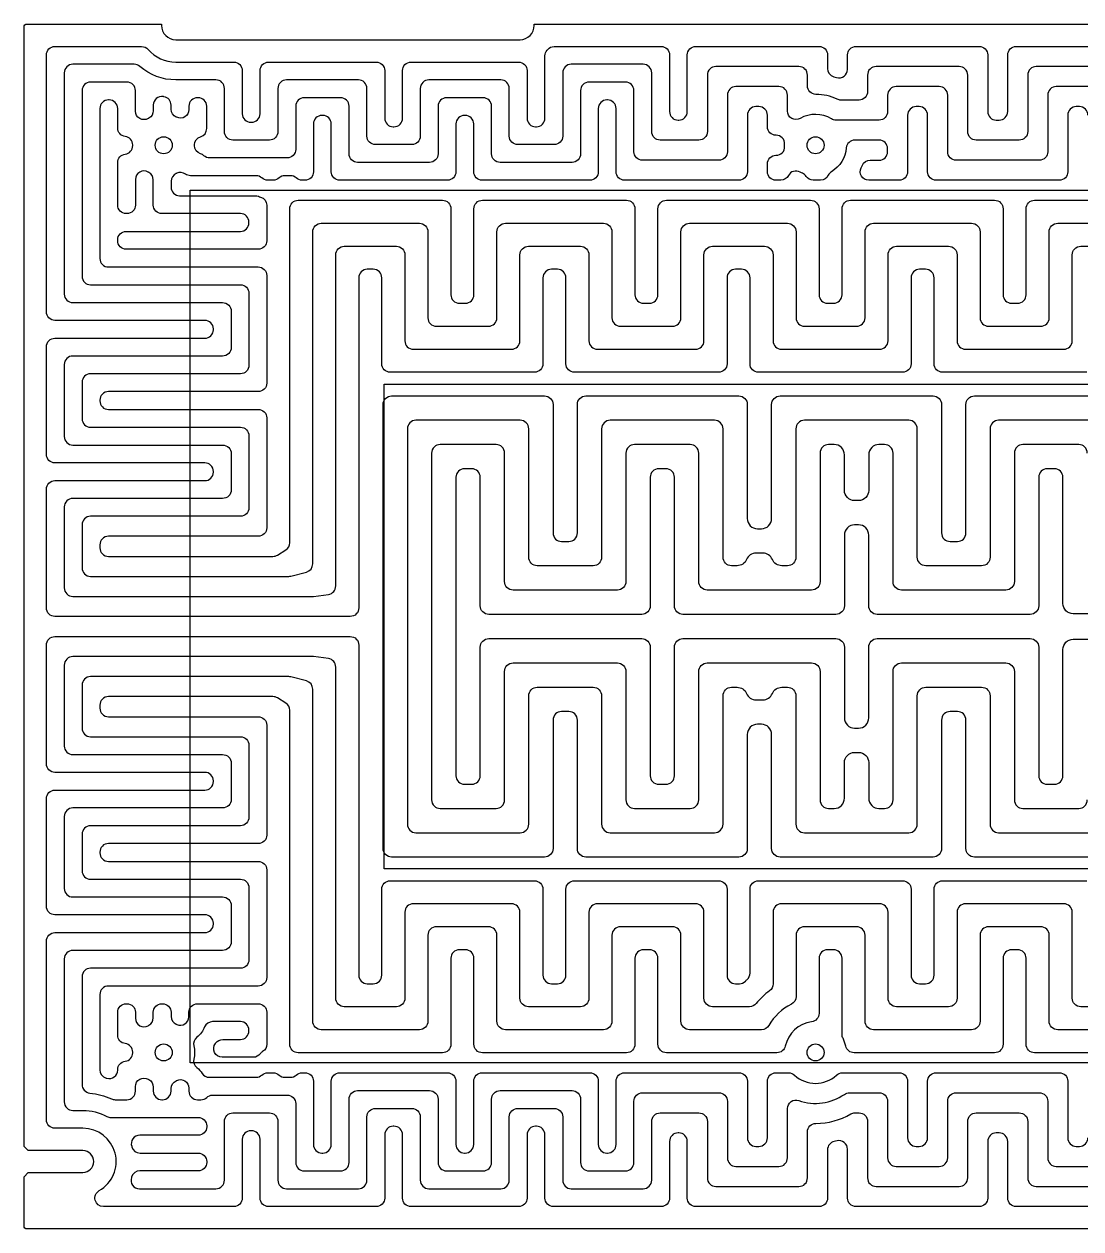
# Model space of a CAD drawing. Header units: millimetres. Extents: x -2003 to 8583, y -2734 to 1824.
# Drawn here: x 2246.5 to 2619.4, y 651 to 1076 of the extents above; entities that cross this region are included whole.
import ezdxf

# ---------------------------------------------------------------- set-up
doc = ezdxf.new("R2010")
doc.units = ezdxf.units.MM
doc.layers.add('参照', color=6, linetype='Continuous', lineweight=9)
doc.layers.add('发热区', color=2, linetype='Continuous')

msp = doc.modelspace()

# ---------------------------------------------------------------- linework, layer by layer
at = {"color": 7, "linetype": 'Continuous', "lineweight": 25}
msp.add_lwpolyline([(3724.044, 650.961), (2247.544, 650.961, -0.4142136), (2246.544, 651.961), (2246.544, 669.383), (2248.022, 670.861), (2267.294, 670.861, 1), (2267.294, 678.561), (2248.022, 678.561), (2246.544, 680.039), (2246.544, 1074.961, -0.4142136), (2247.544, 1075.961), (2295.044, 1075.961), (2295.044, 1075.461, 0.4142136), (2300.044, 1070.461), (2421.544, 1070.461, 0.4142136), (2426.544, 1075.461), (2426.544, 1075.961), (3545.044, 1075.961)], format="xyb", dxfattribs=at)
for centre in [(2295.794, 1033.211), (2525.794, 1033.211), (2295.794, 713.211), (2525.794, 713.211)]:
    msp.add_circle(centre, 3, dxfattribs=at)
at = {"layer": '参照', "color": 6, "linetype": 'Continuous', "lineweight": 25}
for points in [[(2621.474, 953.136), (2570.637, 953.136, -0.4142136), (2567.637, 956.136), (2567.637, 986.469, 0.4142136), (2564.637, 989.469), (2562.518, 989.469, 0.4142136), (2559.518, 986.469), (2559.518, 956.136, -0.4142136), (2556.518, 953.136), (2505.681, 953.136, -0.4142136), (2502.681, 956.136), (2502.681, 986.469, 0.4142136), (2499.681, 989.469), (2497.562, 989.469, 0.4142136), (2494.562, 986.469), (2494.562, 956.136, -0.4142136), (2491.562, 953.136), (2440.725, 953.136, -0.4142136), (2437.725, 956.136), (2437.725, 986.469, 0.4142136), (2434.725, 989.469), (2432.606, 989.469, 0.4142136), (2429.606, 986.469), (2429.606, 956.136, -0.4142136), (2426.606, 953.136), (2375.769, 953.136, -0.4142136), (2372.769, 956.136), (2372.769, 986.469, 0.4142136), (2369.769, 989.469), (2367.65, 989.469, 0.4142136), (2364.65, 986.469), (2364.65, 869.996, -0.4142136), (2361.65, 866.996), (2257.442, 866.996, -0.4142136), (2254.442, 869.996), (2254.442, 911.908, -0.4142136), (2257.442, 914.908), (2310.329, 914.908, 0.4142136), (2313.329, 917.908), (2313.329, 918.189, 0.4142136), (2310.329, 921.189), (2257.442, 921.189, -0.4142136), (2254.442, 924.189), (2254.442, 962.157, -0.4142136), (2257.442, 965.157), (2310.329, 965.157, 0.4142136), (2313.329, 968.157), (2313.329, 968.438, 0.4142136), (2310.329, 971.438), (2257.442, 971.438, -0.4142136), (2254.442, 974.438), (2254.442, 1065.061, -0.4142136), (2257.442, 1068.061), (2288.017, 1068.061, -0.2178043), (2290.286, 1067.023, 0.2178043), (2300.044, 1062.561), (2320.534, 1062.561, -0.4142136), (2323.534, 1059.561), (2323.534, 1044.319, 0.4142136), (2326.534, 1041.319), (2326.815, 1041.319, 0.4142136), (2329.815, 1044.319), (2329.815, 1059.561, -0.4142136), (2332.815, 1062.561), (2370.783, 1062.561, -0.4142136), (2373.783, 1059.561), (2373.783, 1042.738, 0.4142136), (2376.783, 1039.738), (2377.064, 1039.738, 0.4142136), (2380.064, 1042.738), (2380.064, 1059.561, -0.4142136), (2383.064, 1062.561), (2421.032, 1062.561, -0.4142136), (2424.032, 1059.561), (2424.032, 1042.738, 0.4142136), (2427.032, 1039.738), (2427.313, 1039.738, 0.4142136), (2430.313, 1042.738), (2430.313, 1064.77, -0.1864793), (2431.092, 1066.787, 0.0061177), (2431.302, 1067.023, -0.2178043), (2433.571, 1068.061), (2471.281, 1068.061, -0.4142136), (2474.281, 1065.061), (2474.281, 1045.093, 0.4142136), (2477.281, 1042.093), (2477.562, 1042.093, 0.4142136), (2480.562, 1045.093), (2480.562, 1065.061, -0.4142136), (2483.562, 1068.061), (2527.025, 1068.061, -0.4142136), (2530.025, 1065.061), (2530.025, 1060.303, 0.3397232), (2532.251, 1057.404, -0.0098939), (2533.203, 1057.13, 0.505203), (2537.091, 1059.995), (2537.091, 1065.061, -0.4142136), (2540.091, 1068.061), (2583.554, 1068.061, -0.4142136), (2586.554, 1065.061), (2586.554, 1045.093, 0.4142136), (2589.554, 1042.093), (2590.621, 1042.093, 0.4142136), (2593.621, 1045.093), (2593.621, 1065.061, -0.4142136), (2596.621, 1068.061), (2640.084, 1068.061, -0.4142136)], [(2633.018, 1060.995), (2603.687, 1060.995, 0.4142136), (2600.687, 1057.995), (2600.687, 1038.027, -0.4142136), (2597.687, 1035.027), (2582.488, 1035.027, -0.4142136), (2579.488, 1038.027), (2579.488, 1057.995, 0.4142136), (2576.488, 1060.995), (2547.157, 1060.995, 0.4142136), (2544.157, 1057.995), (2544.157, 1052.167, -0.4142136), (2541.157, 1049.167), (2534.762, 1049.167, -0.1109317), (2533.479, 1049.455, 0.1089411), (2525.935, 1051.181, -0.4119112), (2522.959, 1054.18), (2522.959, 1057.995, 0.4142136), (2519.959, 1060.995), (2490.628, 1060.995, 0.4142136), (2487.628, 1057.995), (2487.628, 1038.027, -0.4142136), (2484.628, 1035.027), (2471, 1035.027, -0.4142136), (2468, 1038.027), (2468, 1058.78, 0.4142136), (2465, 1061.78), (2439.594, 1061.78, 0.4142136), (2436.594, 1058.78), (2436.594, 1036.456, -0.4142136), (2433.594, 1033.456), (2420.751, 1033.456, -0.4142136), (2417.751, 1036.456), (2417.751, 1053.281, 0.4142136), (2414.751, 1056.281), (2389.345, 1056.281, 0.4142136), (2386.345, 1053.281), (2386.345, 1036.456, -0.4142136), (2383.345, 1033.456), (2370.502, 1033.456, -0.4142136), (2367.502, 1036.456), (2367.502, 1053.281, 0.4142136), (2364.502, 1056.281), (2339.096, 1056.281, 0.4142136), (2336.096, 1053.281), (2336.096, 1038.038, -0.4142136), (2333.096, 1035.038), (2320.253, 1035.038, -0.4142136), (2317.253, 1038.038), (2317.253, 1053.281, 0.4142136), (2314.253, 1056.281), (2300.044, 1056.281, -0.1818625), (2287.403, 1061.036, 0.1818625), (2285.426, 1061.78), (2263.723, 1061.78, 0.4142136), (2260.723, 1058.78), (2260.723, 980.719, 0.4142136), (2263.723, 977.719), (2316.61, 977.719, -0.4142136), (2319.61, 974.719), (2319.61, 961.876, -0.4142136), (2316.61, 958.876), (2263.723, 958.876, 0.4142136), (2260.723, 955.876), (2260.723, 930.471, 0.4142136), (2263.723, 927.471), (2316.61, 927.471, -0.4142136), (2319.61, 924.471), (2319.61, 911.627, -0.4142136), (2316.61, 908.627), (2263.723, 908.627, 0.4142136), (2260.723, 905.627), (2260.723, 877.066, 0.4142136), (2263.723, 874.066), (2348.218, 874.066, 0.0321622), (2348.602, 874.091), (2353.915, 874.778, 0.3770286), (2356.53, 877.753), (2356.53, 994.589, -0.4142136), (2359.53, 997.589), (2377.889, 997.589, -0.4142136), (2380.889, 994.589), (2380.889, 964.256, 0.4142136), (2383.889, 961.256), (2418.486, 961.256, 0.4142136), (2421.486, 964.256), (2421.486, 994.589, -0.4142136), (2424.486, 997.589), (2442.845, 997.589, -0.4142136), (2445.845, 994.589), (2445.845, 964.256, 0.4142136), (2448.845, 961.256), (2483.442, 961.256, 0.4142136), (2486.442, 964.256), (2486.442, 994.589, -0.4142136), (2489.442, 997.589), (2507.801, 997.589, -0.4142136), (2510.801, 994.589), (2510.801, 964.256, 0.4142136), (2513.801, 961.256), (2548.398, 961.256, 0.4142136), (2551.398, 964.256), (2551.398, 994.589, -0.4142136), (2554.398, 997.589), (2572.757, 997.589, -0.4142136), (2575.757, 994.589), (2575.757, 964.256, 0.4142136), (2578.757, 961.256), (2613.354, 961.256, 0.4142136), (2616.354, 964.256), (2616.354, 994.589, -0.4142136), (2619.354, 997.589), (2637.713, 997.589, -0.4142136)], [(2625.952, 1053.929), (2610.753, 1053.929, 0.4142136), (2607.753, 1050.929), (2607.753, 1030.96, -0.4142136), (2604.753, 1027.96), (2575.422, 1027.96, -0.4142136), (2572.422, 1030.96), (2572.422, 1050.929, 0.4142136), (2569.422, 1053.929), (2554.224, 1053.929, 0.4142136), (2551.224, 1050.929), (2551.224, 1045.097, -0.4142136), (2548.224, 1042.097), (2533.001, 1042.097, -0.1371281), (2531.446, 1042.531, 0.2726345), (2520.382, 1042.673, -0.5760015), (2515.893, 1045.277), (2515.893, 1050.929, 0.4142136), (2512.893, 1053.929), (2497.694, 1053.929, 0.4142136), (2494.694, 1050.929), (2494.694, 1030.96, -0.4142136), (2491.694, 1027.96), (2464.718, 1027.96, -0.4142136), (2461.718, 1030.96), (2461.718, 1052.499, 0.4142136), (2458.718, 1055.499), (2445.875, 1055.499, 0.4142136), (2442.875, 1052.499), (2442.875, 1030.175, -0.4142136), (2439.875, 1027.175), (2414.47, 1027.175, -0.4142136), (2411.47, 1030.175), (2411.47, 1047.001, 0.4142136), (2408.47, 1050.001), (2395.626, 1050.001, 0.4142136), (2392.626, 1047.001), (2392.626, 1030.175, -0.4142136), (2389.626, 1027.175), (2364.221, 1027.175, -0.4142136), (2361.221, 1030.175), (2361.221, 1047.001, 0.4142136), (2358.221, 1050.001), (2345.377, 1050.001, 0.4142136), (2342.377, 1047.001), (2342.377, 1031.757, -0.4142136), (2339.377, 1028.757), (2312.013, 1028.757, -0.1869086), (2309.993, 1029.54, 0.1124996), (2308.832, 1030.197, -0.3341431), (2306.693, 1033.101, 0.0050561), (2306.693, 1033.321, -0.3341431), (2308.832, 1036.226, 0.3313352), (2310.972, 1039.099), (2310.972, 1047.001, 0.4142136), (2307.972, 1050.001), (2307.691, 1050.001, 0.4142136), (2304.691, 1047.001), (2304.691, 1045.798, -0.5491967), (2300.418, 1043.082, 0.0055549), (2300.197, 1043.182, -0.2970266), (2298.41, 1045.926), (2298.41, 1047.381, 0.3670784), (2295.898, 1050.341, -0.0025049), (2295.647, 1050.384, 0.4660192), (2292.128, 1047.429), (2292.128, 1045.409, -0.2742507), (2290.567, 1042.776, 0.0057989), (2290.347, 1042.652, -0.5772553), (2285.847, 1045.251), (2285.847, 1052.499, 0.4142136), (2282.847, 1055.499), (2270.004, 1055.499, 0.4142136), (2267.004, 1052.499), (2267.004, 987.001, 0.4142136), (2270.004, 984.001), (2322.891, 984.001, -0.4142136), (2325.891, 981.001), (2325.891, 955.595, -0.4142136), (2322.891, 952.595), (2270.004, 952.595, 0.4142136), (2267.004, 949.595), (2267.004, 936.752, 0.4142136), (2270.004, 933.752), (2322.891, 933.752, -0.4142136), (2325.891, 930.752), (2325.891, 905.346, -0.4142136), (2322.891, 902.346), (2270.004, 902.346, 0.4142136), (2267.004, 899.346), (2267.004, 884.136, 0.4142136), (2270.004, 881.136), (2339.91, 881.136, 0.0633572), (2340.661, 881.232), (2346.162, 882.654, 0.3418842), (2348.411, 885.559), (2348.411, 1002.709, -0.4142136), (2351.411, 1005.709), (2386.008, 1005.709, -0.4142136), (2389.008, 1002.709), (2389.008, 972.375, 0.4142136), (2392.008, 969.375), (2410.367, 969.375, 0.4142136), (2413.367, 972.375), (2413.367, 1002.709, -0.4142136), (2416.367, 1005.709), (2450.964, 1005.709, -0.4142136), (2453.964, 1002.709), (2453.964, 972.375, 0.4142136), (2456.964, 969.375), (2475.323, 969.375, 0.4142136), (2478.323, 972.375), (2478.323, 1002.709, -0.4142136), (2481.323, 1005.709), (2515.92, 1005.709, -0.4142136), (2518.92, 1002.709), (2518.92, 972.375, 0.4142136), (2521.92, 969.375), (2540.279, 969.375, 0.4142136), (2543.279, 972.375), (2543.279, 1002.709, -0.4142136), (2546.279, 1005.709), (2580.876, 1005.709, -0.4142136), (2583.876, 1002.709), (2583.876, 972.375, 0.4142136), (2586.876, 969.375), (2605.235, 969.375, 0.4142136), (2608.235, 972.375), (2608.235, 1002.709, -0.4142136), (2611.235, 1005.709), (2645.832, 1005.709, -0.4142136)], [(2621.885, 1043.863, 0.4142136), (2618.885, 1046.863), (2617.819, 1046.863, 0.4142136), (2614.819, 1043.863), (2614.819, 1023.894, -0.4142136), (2611.819, 1020.894), (2568.356, 1020.894, -0.4142136), (2565.356, 1023.894), (2565.356, 1043.863, 0.4142136), (2562.356, 1046.863), (2561.29, 1046.863, 0.4142136), (2558.29, 1043.863), (2558.29, 1023.894, -0.4142136), (2555.29, 1020.894), (2544.58, 1020.894, -0.5564693), (2541.893, 1025.227, 0.0140019), (2542.314, 1026.141, -0.3001591), (2545.073, 1027.96), (2548.224, 1027.96, 0.4142136), (2551.224, 1030.96), (2551.224, 1032.027, 0.4142136), (2548.224, 1035.027), (2539.643, 1035.027, 0.3894384), (2536.654, 1032.282, -0.2389894), (2531.464, 1023.902, 0.1470377), (2530.31, 1022.617, -0.2905567), (2527.596, 1020.894), (2524.97, 1020.894, -0.2523139), (2522.465, 1022.245, 0.1397522), (2521.218, 1023.318, -0.0215886), (2520.382, 1023.749, 0.4270541), (2516.226, 1022.52, -0.280769), (2513.559, 1020.894), (2511.826, 1020.894, -0.4142136), (2508.826, 1023.894), (2508.826, 1026.678, -0.4142136), (2511.826, 1029.678), (2511.904, 1029.678, 0.4254945), (2514.902, 1032.793, -0.019183), (2514.902, 1033.629, 0.4254945), (2511.904, 1036.744), (2511.826, 1036.744, -0.4142136), (2508.826, 1039.744), (2508.826, 1043.863, 0.4142136), (2505.826, 1046.863), (2504.76, 1046.863, 0.4142136), (2501.76, 1043.863), (2501.76, 1023.894, -0.4142136), (2498.76, 1020.894), (2458.437, 1020.894, -0.4142136), (2455.437, 1023.894), (2455.437, 1046.218, 0.4142136), (2452.437, 1049.218), (2452.156, 1049.218, 0.4142136), (2449.156, 1046.218), (2449.156, 1023.894, -0.4142136), (2446.156, 1020.894), (2408.188, 1020.894, -0.4142136), (2405.188, 1023.894), (2405.188, 1040.721, 0.4142136), (2402.188, 1043.721), (2401.907, 1043.721, 0.4142136), (2398.907, 1040.721), (2398.907, 1023.894, -0.4142136), (2395.907, 1020.894), (2357.94, 1020.894, -0.4142136), (2354.94, 1023.894), (2354.94, 1040.721, 0.4142136), (2351.94, 1043.721), (2351.658, 1043.721, 0.4142136), (2348.658, 1040.721), (2348.658, 1023.894, -0.4142136), (2345.658, 1020.894), (2344.612, 1020.894, -0.1879521), (2342.582, 1021.685, 0.1879521), (2340.552, 1022.476), (2338.54, 1022.476, 0.1879521), (2336.51, 1021.685, -0.1879521), (2334.48, 1020.894), (2332.475, 1020.894, -0.1879521), (2330.445, 1021.685, 0.1879521), (2328.415, 1022.476), (2305.22, 1022.476, -0.1585209), (2303.455, 1023.05, 0.2732515), (2300.418, 1023.341, -0.0055549), (2300.197, 1023.24, 0.2970266), (2298.41, 1020.496), (2298.41, 1018.406, 0.4142136), (2301.41, 1015.406), (2328.137, 1015.406, -0.0905185), (2329.196, 1015.213, 0.0221925), (2329.979, 1014.956, -0.3365196), (2332.172, 1012.067), (2332.172, 999.563, -0.4142136), (2329.172, 996.563), (2282.566, 996.563, -0.4142136), (2279.566, 999.563), (2279.566, 999.844, -0.4142136), (2282.566, 1002.844), (2322.891, 1002.844, 0.4142136), (2325.891, 1005.844), (2325.891, 1006.125, 0.4142136), (2322.891, 1009.125), (2295.128, 1009.125, -0.4142136), (2292.128, 1012.125), (2292.128, 1021.013, 0.2742507), (2290.567, 1023.646, -0.0057989), (2290.347, 1023.77, 0.5772553), (2285.847, 1021.171), (2285.847, 1012.125, -0.4142136), (2282.847, 1009.125), (2282.566, 1009.125, -0.4142136), (2279.566, 1012.125), (2279.566, 1027.108, -0.3817286), (2282.23, 1030.089, 0.3846278), (2284.894, 1033.101, -0.0050561), (2284.894, 1033.321, 0.3846278), (2282.23, 1036.333, -0.3817286), (2279.566, 1039.314), (2279.566, 1046.218, 0.4142136), (2276.566, 1049.218), (2276.285, 1049.218, 0.4142136), (2273.285, 1046.218), (2273.285, 993.282, 0.4142136), (2276.285, 990.282), (2329.172, 990.282, -0.4142136), (2332.172, 987.282), (2332.172, 949.314, -0.4142136), (2329.172, 946.314), (2276.285, 946.314, 0.4142136), (2273.285, 943.314), (2273.285, 943.033, 0.4142136), (2276.285, 940.033), (2329.172, 940.033, -0.4142136), (2332.172, 937.033), (2332.172, 898.276, -0.4142136), (2329.172, 895.276), (2276.285, 895.276, 0.4142136), (2273.285, 892.276), (2273.285, 891.206, 0.4142136), (2276.285, 888.206), (2334.346, 888.206, 0.1393732), (2335.924, 888.655), (2338.869, 890.477, 0.2598398), (2340.291, 893.028), (2340.291, 1010.828, -0.4142136), (2343.291, 1013.828), (2394.128, 1013.828, -0.4142136), (2397.128, 1010.828), (2397.128, 980.495, 0.4142136), (2400.128, 977.495), (2402.247, 977.495, 0.4142136), (2405.247, 980.495), (2405.247, 1010.828, -0.4142136), (2408.247, 1013.828), (2459.084, 1013.828, -0.4142136), (2462.084, 1010.828), (2462.084, 980.495, 0.4142136), (2465.084, 977.495), (2467.203, 977.495, 0.4142136), (2470.203, 980.495), (2470.203, 1010.828, -0.4142136), (2473.203, 1013.828), (2524.04, 1013.828, -0.4142136), (2527.04, 1010.828), (2527.04, 980.495, 0.4142136), (2530.04, 977.495), (2532.159, 977.495, 0.4142136), (2535.159, 980.495), (2535.159, 1010.828, -0.4142136), (2538.159, 1013.828), (2588.996, 1013.828, -0.4142136), (2591.996, 1010.828), (2591.996, 980.495, 0.4142136), (2594.996, 977.495), (2597.115, 977.495, 0.4142136), (2600.115, 980.495), (2600.115, 1010.828, -0.4142136), (2603.115, 1013.828), (2653.952, 1013.828, -0.4142136)], [(2635.808, 782.136), (2581.836, 782.136, -0.4142136), (2578.836, 785.136), (2578.836, 830.475, 0.4142136), (2575.836, 833.475), (2573.269, 833.475, 0.4142136), (2570.269, 830.475), (2570.269, 785.136, -0.4142136), (2567.269, 782.136), (2513.297, 782.136, -0.4142136), (2510.297, 785.136), (2510.297, 825.369, 0.4142136), (2506.697, 828.969), (2505.329, 828.969, 0.4142136), (2501.729, 825.369), (2501.729, 785.136, -0.4142136), (2498.729, 782.136), (2444.757, 782.136, -0.4142136), (2441.757, 785.136), (2441.757, 830.475, 0.4142136), (2438.757, 833.475), (2436.189, 833.475, 0.4142136), (2433.189, 830.475), (2433.189, 785.136, -0.4142136), (2430.189, 782.136), (2376.217, 782.136, -0.4142136), (2373.217, 785.136), (2373.217, 941.786, -0.4142136), (2376.217, 944.786), (2430.189, 944.786, -0.4142136), (2433.189, 941.786), (2433.189, 896.447, 0.4142136), (2436.189, 893.447), (2438.757, 893.447, 0.4142136), (2441.757, 896.447), (2441.757, 941.786, -0.4142136), (2444.757, 944.786), (2498.729, 944.786, -0.4142136), (2501.729, 941.786), (2501.729, 901.553, 0.4142136), (2505.329, 897.953), (2506.697, 897.953, 0.4142136), (2510.297, 901.553), (2510.297, 941.786, -0.4142136), (2513.297, 944.786), (2567.269, 944.786, -0.4142136), (2570.269, 941.786), (2570.269, 896.447, 0.4142136), (2573.269, 893.447), (2575.836, 893.447, 0.4142136), (2578.836, 896.447), (2578.836, 941.786, -0.4142136), (2581.836, 944.786), (2635.808, 944.786, -0.4142136)], [(2627.241, 936.219), (2590.404, 936.219, 0.4142136), (2587.404, 933.219), (2587.404, 887.88, -0.4142136), (2584.404, 884.88), (2564.701, 884.88, -0.4142136), (2561.701, 887.88), (2561.701, 933.219, 0.4142136), (2558.701, 936.219), (2521.864, 936.219, 0.4142136), (2518.864, 933.219), (2518.864, 887.88, -0.4142136), (2515.864, 884.88), (2513.897, 884.88, -0.3058685), (2510.558, 887.133, 0.3058685), (2507.219, 889.386), (2504.806, 889.386, 0.3058685), (2501.468, 887.133, -0.3058685), (2498.129, 884.88), (2496.162, 884.88, -0.4142136), (2493.162, 887.88), (2493.162, 933.219, 0.4142136), (2490.162, 936.219), (2453.324, 936.219, 0.4142136), (2450.324, 933.219), (2450.324, 887.88, -0.4142136), (2447.324, 884.88), (2427.622, 884.88, -0.4142136), (2424.622, 887.88), (2424.622, 933.219, 0.4142136), (2421.622, 936.219), (2384.785, 936.219, 0.4142136), (2381.785, 933.219), (2381.785, 793.704, 0.4142136), (2384.785, 790.704), (2421.622, 790.704, 0.4142136), (2424.622, 793.704), (2424.622, 839.042, -0.4142136), (2427.622, 842.042), (2447.324, 842.042, -0.4142136), (2450.324, 839.042), (2450.324, 793.704, 0.4142136), (2453.324, 790.704), (2490.162, 790.704, 0.4142136), (2493.162, 793.704), (2493.162, 839.042, -0.4142136), (2496.162, 842.042), (2498.129, 842.042, -0.3058685), (2501.468, 839.789, 0.3058685), (2504.806, 837.536), (2507.219, 837.536, 0.3058685), (2510.558, 839.789, -0.3058685), (2513.897, 842.042), (2515.864, 842.042, -0.4142136), (2518.864, 839.042), (2518.864, 793.704, 0.4142136), (2521.864, 790.704), (2558.701, 790.704, 0.4142136), (2561.701, 793.704), (2561.701, 839.042, -0.4142136), (2564.701, 842.042), (2584.404, 842.042, -0.4142136), (2587.404, 839.042), (2587.404, 793.704, 0.4142136), (2590.404, 790.704), (2627.241, 790.704, 0.4142136)], [(2621.673, 924.651, 0.4142136), (2618.673, 927.651), (2598.971, 927.651, 0.4142136), (2595.971, 924.651), (2595.971, 879.312, -0.4142136), (2592.971, 876.312), (2556.134, 876.312, -0.4142136), (2553.134, 879.312), (2553.134, 924.651, 0.4142136), (2550.134, 927.651), (2548.166, 927.651, 0.4142136), (2544.566, 924.051), (2544.566, 911.493, -0.4142136), (2540.966, 907.893), (2539.599, 907.893, -0.4142136), (2535.999, 911.493), (2535.999, 924.051, 0.4142136), (2532.399, 927.651), (2530.431, 927.651, 0.4142136), (2527.431, 924.651), (2527.431, 879.312, -0.4142136), (2524.431, 876.312), (2487.594, 876.312, -0.4142136), (2484.594, 879.312), (2484.594, 924.651, 0.4142136), (2481.594, 927.651), (2461.892, 927.651, 0.4142136), (2458.892, 924.651), (2458.892, 879.312, -0.4142136), (2455.892, 876.312), (2419.055, 876.312, -0.4142136), (2416.055, 879.312), (2416.055, 924.651, 0.4142136), (2413.055, 927.651), (2393.352, 927.651, 0.4142136), (2390.352, 924.651), (2390.352, 802.271, 0.4142136), (2393.352, 799.271), (2413.055, 799.271, 0.4142136), (2416.055, 802.271), (2416.055, 847.61, -0.4142136), (2419.055, 850.61), (2455.892, 850.61, -0.4142136), (2458.892, 847.61), (2458.892, 802.271, 0.4142136), (2461.892, 799.271), (2481.594, 799.271, 0.4142136), (2484.594, 802.271), (2484.594, 847.61, -0.4142136), (2487.594, 850.61), (2524.431, 850.61, -0.4142136), (2527.431, 847.61), (2527.431, 802.271, 0.4142136), (2530.431, 799.271), (2532.399, 799.271, 0.4142136), (2535.999, 802.871), (2535.999, 815.43, -0.4142136), (2539.599, 819.03), (2540.966, 819.03, -0.4142136), (2544.566, 815.43), (2544.566, 802.871, 0.4142136), (2548.166, 799.271), (2550.134, 799.271, 0.4142136), (2553.134, 802.271), (2553.134, 847.61, -0.4142136), (2556.134, 850.61), (2592.971, 850.61, -0.4142136), (2595.971, 847.61), (2595.971, 802.271, 0.4142136), (2598.971, 799.271), (2618.673, 799.271, 0.4142136), (2621.673, 802.271)], [(2671.258, 867.967), (2616.706, 867.967, -0.4142136), (2613.106, 871.567), (2613.106, 916.084, 0.4142136), (2610.106, 919.084), (2607.538, 919.084, 0.4142136), (2604.538, 916.084), (2604.538, 870.745, -0.4142136), (2601.538, 867.745), (2547.566, 867.745, -0.4142136), (2544.566, 870.745), (2544.566, 895.725, 0.4142136), (2540.966, 899.325), (2539.599, 899.325, 0.4142136), (2535.999, 895.725), (2535.999, 870.745, -0.4142136), (2532.999, 867.745), (2479.027, 867.745, -0.4142136), (2476.027, 870.745), (2476.027, 916.084, 0.4142136), (2473.027, 919.084), (2470.459, 919.084, 0.4142136), (2467.459, 916.084), (2467.459, 870.745, -0.4142136), (2464.459, 867.745), (2410.487, 867.745, -0.4142136), (2407.487, 870.745), (2407.487, 916.084, 0.4142136), (2404.487, 919.084), (2401.92, 919.084, 0.4142136), (2398.92, 916.084), (2398.92, 810.838, 0.4142136), (2401.92, 807.838), (2404.487, 807.838, 0.4142136), (2407.487, 810.838), (2407.487, 856.177, -0.4142136), (2410.487, 859.177), (2464.459, 859.177, -0.4142136), (2467.459, 856.177), (2467.459, 810.838, 0.4142136), (2470.459, 807.838), (2473.027, 807.838, 0.4142136), (2476.027, 810.838), (2476.027, 856.177, -0.4142136), (2479.027, 859.177), (2532.999, 859.177, -0.4142136), (2535.999, 856.177), (2535.999, 831.197, 0.4142136), (2539.599, 827.597), (2540.966, 827.597, 0.4142136), (2544.566, 831.197), (2544.566, 856.177, -0.4142136), (2547.566, 859.177), (2601.538, 859.177, -0.4142136), (2604.538, 856.177), (2604.538, 810.838, 0.4142136), (2607.538, 807.838), (2610.106, 807.838, 0.4142136), (2613.106, 810.838), (2613.106, 855.355, -0.4142136), (2616.706, 858.955), (2671.258, 858.955, -0.4142136)], [(2640.084, 658.861), (2596.621, 658.861, -0.4142136), (2593.621, 661.861), (2593.621, 681.829, 0.4142136), (2590.621, 684.829), (2589.554, 684.829, 0.4142136), (2586.554, 681.829), (2586.554, 661.861, -0.4142136), (2583.554, 658.861), (2540.091, 658.861, -0.4142136), (2537.091, 661.861), (2537.091, 679.096, 0.4859498), (2533.382, 682.011, -0.007785), (2532.407, 681.79, 0.3546807), (2530.025, 678.854), (2530.025, 661.861, -0.4142136), (2527.025, 658.861), (2483.562, 658.861, -0.4142136), (2480.562, 661.861), (2480.562, 681.829, 0.4142136), (2477.562, 684.829), (2477.281, 684.829, 0.4142136), (2474.281, 681.829), (2474.281, 661.861, -0.4142136), (2471.281, 658.861), (2433.313, 658.861, -0.4142136), (2430.313, 661.861), (2430.313, 684.185, 0.4142136), (2427.313, 687.185), (2427.032, 687.185, 0.4142136), (2424.032, 684.185), (2424.032, 661.861, -0.4142136), (2421.032, 658.861), (2383.064, 658.861, -0.4142136), (2380.064, 661.861), (2380.064, 684.185, 0.4142136), (2377.064, 687.185), (2376.783, 687.185, 0.4142136), (2373.783, 684.185), (2373.783, 661.861, -0.4142136), (2370.783, 658.861), (2332.815, 658.861, -0.4142136), (2329.815, 661.861), (2329.815, 682.603, 0.4142136), (2326.815, 685.603), (2326.534, 685.603, 0.4142136), (2323.534, 682.603), (2323.534, 661.861, -0.4142136), (2320.534, 658.861), (2274.535, 658.861, -0.7714726), (2273.063, 664.475, 0.7714726), (2267.294, 686.461), (2257.442, 686.461, -0.4142136), (2254.442, 689.461), (2254.442, 752.484, -0.4142136), (2257.442, 755.484), (2310.329, 755.484, 0.4142136), (2313.329, 758.484), (2313.329, 758.765, 0.4142136), (2310.329, 761.765), (2257.442, 761.765, -0.4142136), (2254.442, 764.765), (2254.442, 802.733, -0.4142136), (2257.442, 805.733), (2310.329, 805.733, 0.4142136), (2313.329, 808.733), (2313.329, 809.014, 0.4142136), (2310.329, 812.014), (2257.442, 812.014, -0.4142136), (2254.442, 815.014), (2254.442, 856.926, -0.4142136), (2257.442, 859.926), (2361.65, 859.926, -0.4142136), (2364.65, 856.926), (2364.65, 740.453, 0.4142136), (2367.65, 737.453), (2369.769, 737.453, 0.4142136), (2372.769, 740.453), (2372.769, 770.786, -0.4142136), (2375.769, 773.786), (2426.606, 773.786, -0.4142136), (2429.606, 770.786), (2429.606, 740.453, 0.4142136), (2432.606, 737.453), (2434.725, 737.453, 0.4142136), (2437.725, 740.453), (2437.725, 770.786, -0.4142136), (2440.725, 773.786), (2491.562, 773.786, -0.4142136), (2494.562, 770.786), (2494.562, 740.453, 0.4142136), (2497.562, 737.453), (2498.929, 737.453, 0.1971036), (2501.035, 738.317, -0.006815), (2501.729, 738.982, 0.2078217), (2502.681, 741.175), (2502.681, 770.786, -0.4142136), (2505.681, 773.786), (2556.518, 773.786, -0.4142136), (2559.518, 770.786), (2559.518, 740.453, 0.4142136), (2562.518, 737.453), (2564.637, 737.453, 0.4142136), (2567.637, 740.453), (2567.637, 770.786, -0.4142136), (2570.637, 773.786), (2621.474, 773.786, -0.4142136)], [(2637.713, 729.333), (2619.354, 729.333, -0.4142136), (2616.354, 732.333), (2616.354, 762.667, 0.4142136), (2613.354, 765.667), (2578.757, 765.667, 0.4142136), (2575.757, 762.667), (2575.757, 732.333, -0.4142136), (2572.757, 729.333), (2554.398, 729.333, -0.4142136), (2551.398, 732.333), (2551.398, 762.667, 0.4142136), (2548.398, 765.667), (2513.801, 765.667, 0.4142136), (2510.801, 762.667), (2510.801, 737.391, -0.2370638), (2509.592, 734.984, 0.0610207), (2504.815, 730.43, -0.2245408), (2502.497, 729.333), (2489.442, 729.333, -0.4142136), (2486.442, 732.333), (2486.442, 762.667, 0.4142136), (2483.442, 765.667), (2448.845, 765.667, 0.4142136), (2445.845, 762.667), (2445.845, 732.333, -0.4142136), (2442.845, 729.333), (2424.486, 729.333, -0.4142136), (2421.486, 732.333), (2421.486, 762.667, 0.4142136), (2418.486, 765.667), (2383.889, 765.667, 0.4142136), (2380.889, 762.667), (2380.889, 732.333, -0.4142136), (2377.889, 729.333), (2359.53, 729.333, -0.4142136), (2356.53, 732.333), (2356.53, 849.169, 0.3770286), (2353.915, 852.144), (2348.602, 852.831, 0.0321622), (2348.218, 852.856), (2263.723, 852.856, 0.4142136), (2260.723, 849.856), (2260.723, 821.295, 0.4142136), (2263.723, 818.295), (2316.61, 818.295, -0.4142136), (2319.61, 815.295), (2319.61, 802.452, -0.4142136), (2316.61, 799.452), (2263.723, 799.452, 0.4142136), (2260.723, 796.452), (2260.723, 771.046, 0.4142136), (2263.723, 768.046), (2316.61, 768.046, -0.4142136), (2319.61, 765.046), (2319.61, 752.203, -0.4142136), (2316.61, 749.203), (2263.723, 749.203, 0.4142136), (2260.723, 746.203), (2260.723, 695.741, 0.4142136), (2263.723, 692.741), (2267.294, 692.741, -0.123114), (2275.779, 690.62, 0.123114), (2277.191, 690.267), (2307.972, 690.267, -0.4142136), (2310.972, 687.267), (2310.972, 686.986, -0.4142136), (2307.972, 683.986), (2287.366, 683.986, 0.5060071), (2284.503, 680.09, -0.0034938), (2284.576, 679.849, 0.3318891), (2287.452, 677.704), (2307.972, 677.704, -0.4142136), (2310.972, 674.704), (2310.972, 674.423, -0.4142136), (2307.972, 671.423), (2287.362, 671.423, 0.327831), (2284.499, 669.32, -0.0035098), (2284.422, 669.079, 0.5106328), (2287.272, 665.142), (2314.253, 665.142, 0.4142136), (2317.253, 668.142), (2317.253, 688.884, -0.4142136), (2320.253, 691.884), (2333.096, 691.884, -0.4142136), (2336.096, 688.884), (2336.096, 668.142, 0.4142136), (2339.096, 665.142), (2364.502, 665.142, 0.4142136), (2367.502, 668.142), (2367.502, 690.466, -0.4142136), (2370.502, 693.466), (2383.345, 693.466, -0.4142136), (2386.345, 690.466), (2386.345, 668.142, 0.4142136), (2389.345, 665.142), (2414.751, 665.142, 0.4142136), (2417.751, 668.142), (2417.751, 690.466, -0.4142136), (2420.751, 693.466), (2433.594, 693.466, -0.4142136), (2436.594, 690.466), (2436.594, 668.142, 0.4142136), (2439.594, 665.142), (2465, 665.142, 0.4142136), (2468, 668.142), (2468, 688.896, -0.4142136), (2471, 691.896), (2484.628, 691.896, -0.4142136), (2487.628, 688.896), (2487.628, 668.927, 0.4142136), (2490.628, 665.927), (2519.959, 665.927, 0.4142136), (2522.959, 668.927), (2522.959, 685.172, -0.4124913), (2525.941, 688.172, 0.1295731), (2538.264, 691.497, -0.1310689), (2539.758, 691.896), (2541.157, 691.896, -0.4142136), (2544.157, 688.896), (2544.157, 668.927, 0.4142136), (2547.157, 665.927), (2576.488, 665.927, 0.4142136), (2579.488, 668.927), (2579.488, 688.896, -0.4142136), (2582.488, 691.896), (2597.687, 691.896, -0.4142136), (2600.687, 688.896), (2600.687, 668.927, 0.4142136), (2603.687, 665.927), (2633.018, 665.927, 0.4142136)], [(2645.832, 721.214), (2611.235, 721.214, -0.4142136), (2608.235, 724.214), (2608.235, 754.547, 0.4142136), (2605.235, 757.547), (2586.876, 757.547, 0.4142136), (2583.876, 754.547), (2583.876, 724.214, -0.4142136), (2580.876, 721.214), (2546.279, 721.214, -0.4142136), (2543.279, 724.214), (2543.279, 754.547, 0.4142136), (2540.279, 757.547), (2521.92, 757.547, 0.4142136), (2518.92, 754.547), (2518.92, 732.893, -0.2837255), (2517.266, 730.212, 0.1466963), (2509.318, 722.715, -0.2680532), (2506.72, 721.214), (2481.323, 721.214, -0.4142136), (2478.323, 724.214), (2478.323, 754.547, 0.4142136), (2475.323, 757.547), (2456.964, 757.547, 0.4142136), (2453.964, 754.547), (2453.964, 724.214, -0.4142136), (2450.964, 721.214), (2416.367, 721.214, -0.4142136), (2413.367, 724.214), (2413.367, 754.547, 0.4142136), (2410.367, 757.547), (2392.008, 757.547, 0.4142136), (2389.008, 754.547), (2389.008, 724.214, -0.4142136), (2386.008, 721.214), (2351.411, 721.214, -0.4142136), (2348.411, 724.214), (2348.411, 841.363, 0.3418842), (2346.162, 844.268), (2340.661, 845.691, 0.0633572), (2339.91, 845.786), (2270.004, 845.786, 0.4142136), (2267.004, 842.786), (2267.004, 827.576, 0.4142136), (2270.004, 824.576), (2322.891, 824.576, -0.4142136), (2325.891, 821.576), (2325.891, 796.171, -0.4142136), (2322.891, 793.171), (2270.004, 793.171, 0.4142136), (2267.004, 790.171), (2267.004, 777.327, 0.4142136), (2270.004, 774.327), (2322.891, 774.327, -0.4142136), (2325.891, 771.327), (2325.891, 745.922, -0.4142136), (2322.891, 742.922), (2270.004, 742.922, 0.4142136), (2267.004, 739.922), (2267.004, 701.886, 0.3853912), (2269.706, 698.901, -0.0825556), (2277.403, 696.819, 0.1076311), (2278.651, 696.548), (2282.847, 696.548, 0.4142136), (2285.847, 699.548), (2285.847, 701.171, -0.5772553), (2290.347, 703.77, 0.0057989), (2290.567, 703.646, -0.2742507), (2292.128, 701.013), (2292.128, 699.548, 0.4142136), (2295.128, 696.548), (2295.41, 696.548, 0.4142136), (2298.41, 699.548), (2298.41, 700.496, -0.2970266), (2300.197, 703.24, 0.0055549), (2300.418, 703.341, -0.5491967), (2304.691, 700.624), (2304.691, 699.548, 0.4142136), (2307.691, 696.548), (2308.925, 696.548, 0.190194), (2310.974, 697.356, -0.190194), (2313.023, 698.165), (2339.377, 698.165, -0.4142136), (2342.377, 695.165), (2342.377, 674.423, 0.4142136), (2345.377, 671.423), (2358.221, 671.423, 0.4142136), (2361.221, 674.423), (2361.221, 696.747, -0.4142136), (2364.221, 699.747), (2389.626, 699.747, -0.4142136), (2392.626, 696.747), (2392.626, 674.423, 0.4142136), (2395.626, 671.423), (2408.47, 671.423, 0.4142136), (2411.47, 674.423), (2411.47, 696.747, -0.4142136), (2414.47, 699.747), (2439.875, 699.747, -0.4142136), (2442.875, 696.747), (2442.875, 674.423, 0.4142136), (2445.875, 671.423), (2458.718, 671.423, 0.4142136), (2461.718, 674.423), (2461.718, 695.962, -0.4142136), (2464.718, 698.962), (2491.694, 698.962, -0.4142136), (2494.694, 695.962), (2494.694, 675.993, 0.4142136), (2497.694, 672.993), (2512.893, 672.993, 0.4142136), (2515.893, 675.993), (2515.893, 693.409, -0.5162164), (2519.88, 696.242, 0.2394849), (2536.013, 698.43, -0.1523838), (2537.719, 698.962), (2548.224, 698.962, -0.4142136), (2551.224, 695.962), (2551.224, 675.993, 0.4142136), (2554.224, 672.993), (2569.422, 672.993, 0.4142136), (2572.422, 675.993), (2572.422, 695.962, -0.4142136), (2575.422, 698.962), (2604.753, 698.962, -0.4142136), (2607.753, 695.962), (2607.753, 675.993, 0.4142136), (2610.753, 672.993), (2625.952, 672.993, 0.4142136)], [(2653.952, 713.094), (2603.115, 713.094, -0.4142136), (2600.115, 716.094), (2600.115, 746.428, 0.4142136), (2597.115, 749.428), (2594.996, 749.428, 0.4142136), (2591.996, 746.428), (2591.996, 716.094, -0.4142136), (2588.996, 713.094), (2539.392, 713.094, -0.354261), (2536.457, 715.472, 0.0664399), (2535.491, 718.189, -0.1191346), (2535.159, 719.559), (2535.159, 746.428, 0.4142136), (2532.159, 749.428), (2530.04, 749.428, 0.4142136), (2527.04, 746.428), (2527.04, 727, -0.3776246), (2524.418, 724.024, 0.3190449), (2515.131, 715.472, -0.354261), (2512.196, 713.094), (2473.203, 713.094, -0.4142136), (2470.203, 716.094), (2470.203, 746.428, 0.4142136), (2467.203, 749.428), (2465.084, 749.428, 0.4142136), (2462.084, 746.428), (2462.084, 716.094, -0.4142136), (2459.084, 713.094), (2408.247, 713.094, -0.4142136), (2405.247, 716.094), (2405.247, 746.428, 0.4142136), (2402.247, 749.428), (2400.128, 749.428, 0.4142136), (2397.128, 746.428), (2397.128, 716.094, -0.4142136), (2394.128, 713.094), (2343.291, 713.094, -0.4142136), (2340.291, 716.094), (2340.291, 833.894, 0.2598398), (2338.869, 836.446), (2335.924, 838.267, 0.1393732), (2334.346, 838.716), (2276.285, 838.716, 0.4142136), (2273.285, 835.716), (2273.285, 834.646, 0.4142136), (2276.285, 831.646), (2329.172, 831.646, -0.4142136), (2332.172, 828.646), (2332.172, 789.889, -0.4142136), (2329.172, 786.889), (2276.285, 786.889, 0.4142136), (2273.285, 783.889), (2273.285, 783.608, 0.4142136), (2276.285, 780.608), (2329.172, 780.608, -0.4142136), (2332.172, 777.608), (2332.172, 739.641, -0.4142136), (2329.172, 736.641), (2276.285, 736.641, 0.4142136), (2273.285, 733.641), (2273.285, 707.075, 0.3368968), (2275.482, 704.185, -0.0021741), (2275.738, 704.113, 0.4987137), (2279.566, 706.996), (2279.566, 707.108, -0.3817286), (2282.23, 710.089, 0.3846278), (2284.894, 713.101, -0.0050561), (2284.894, 713.321, 0.3846278), (2282.23, 716.333, -0.3817286), (2279.566, 719.314), (2279.566, 727.359, -0.4142136), (2282.566, 730.359), (2282.847, 730.359, -0.4142136), (2285.847, 727.359), (2285.847, 725.251, 0.5772553), (2290.347, 722.652, -0.0057989), (2290.567, 722.776, 0.2742507), (2292.128, 725.409), (2292.128, 727.359, -0.4142136), (2295.128, 730.359), (2295.41, 730.359, -0.4142136), (2298.41, 727.359), (2298.41, 725.926, 0.2970266), (2300.197, 723.182, -0.0055549), (2300.418, 723.082, 0.5491967), (2304.691, 725.798), (2304.691, 727.359, -0.4142136), (2307.691, 730.359), (2329.172, 730.359, -0.4142136), (2332.172, 727.359), (2332.172, 716.094, -0.262775), (2330.722, 713.526, 0.0985315), (2329.857, 712.737, -0.2383116), (2327.441, 711.516), (2316.428, 711.516, -0.6214543), (2314.046, 716.34, 0.0047347), (2314.223, 716.575, -0.2384589), (2316.639, 717.797), (2322.891, 717.797, 0.4142136), (2325.891, 720.797), (2325.891, 721.078, 0.4142136), (2322.891, 724.078), (2313.027, 724.078, 0.3028497), (2310.258, 722.231, -0.1259374), (2307.491, 718.554, 0.2857347), (2306.437, 715.565, -0.1092531), (2306.437, 710.857, 0.2857347), (2307.491, 707.868, -0.0768005), (2309.407, 705.779, 0.2504916), (2311.901, 704.446), (2328.415, 704.446, 0.1879521), (2330.445, 705.237, -0.1879521), (2332.475, 706.028), (2334.48, 706.028, -0.1879521), (2336.51, 705.237, 0.1879521), (2338.54, 704.446), (2340.56, 704.446, 0.1879521), (2342.59, 705.237, -0.1879521), (2344.62, 706.028), (2345.658, 706.028, -0.4142136), (2348.658, 703.028), (2348.658, 680.704, 0.4142136), (2351.658, 677.704), (2351.94, 677.704, 0.4142136), (2354.94, 680.704), (2354.94, 703.028, -0.4142136), (2357.94, 706.028), (2395.907, 706.028, -0.4142136), (2398.907, 703.028), (2398.907, 680.704, 0.4142136), (2401.907, 677.704), (2402.188, 677.704, 0.4142136), (2405.188, 680.704), (2405.188, 703.028, -0.4142136), (2408.188, 706.028), (2446.156, 706.028, -0.4142136), (2449.156, 703.028), (2449.156, 680.704, 0.4142136), (2452.156, 677.704), (2452.437, 677.704, 0.4142136), (2455.437, 680.704), (2455.437, 703.028, -0.4142136), (2458.437, 706.028), (2498.76, 706.028, -0.4142136), (2501.76, 703.028), (2501.76, 683.06, 0.4142136), (2504.76, 680.06), (2505.826, 680.06, 0.4142136), (2508.826, 683.06), (2508.826, 703.028, -0.4142136), (2511.826, 706.028), (2516.333, 706.028, -0.1893835), (2518.375, 705.226, 0.3928573), (2533.213, 705.226, -0.1893835), (2535.255, 706.028), (2555.29, 706.028, -0.4142136), (2558.29, 703.028), (2558.29, 683.06, 0.4142136), (2561.29, 680.06), (2562.356, 680.06, 0.4142136), (2565.356, 683.06), (2565.356, 703.028, -0.4142136), (2568.356, 706.028), (2611.819, 706.028, -0.4142136), (2614.819, 703.028), (2614.819, 683.06, 0.4142136), (2617.819, 680.06), (2618.885, 680.06, 0.4142136), (2621.885, 683.06)]]:
    msp.add_lwpolyline(points, format="xyb", dxfattribs=at)
at = {"layer": '发热区'}
for points in [[(2305.144, 1017.361), (3666.444, 1017.361), (3666.444, 709.561), (2305.144, 709.561)], [(2373.544, 948.961), (3598.044, 948.961), (3598.044, 777.961), (2373.544, 777.961)]]:
    msp.add_lwpolyline(points, close=True, dxfattribs=at)

doc.saveas('drawing.dxf')
